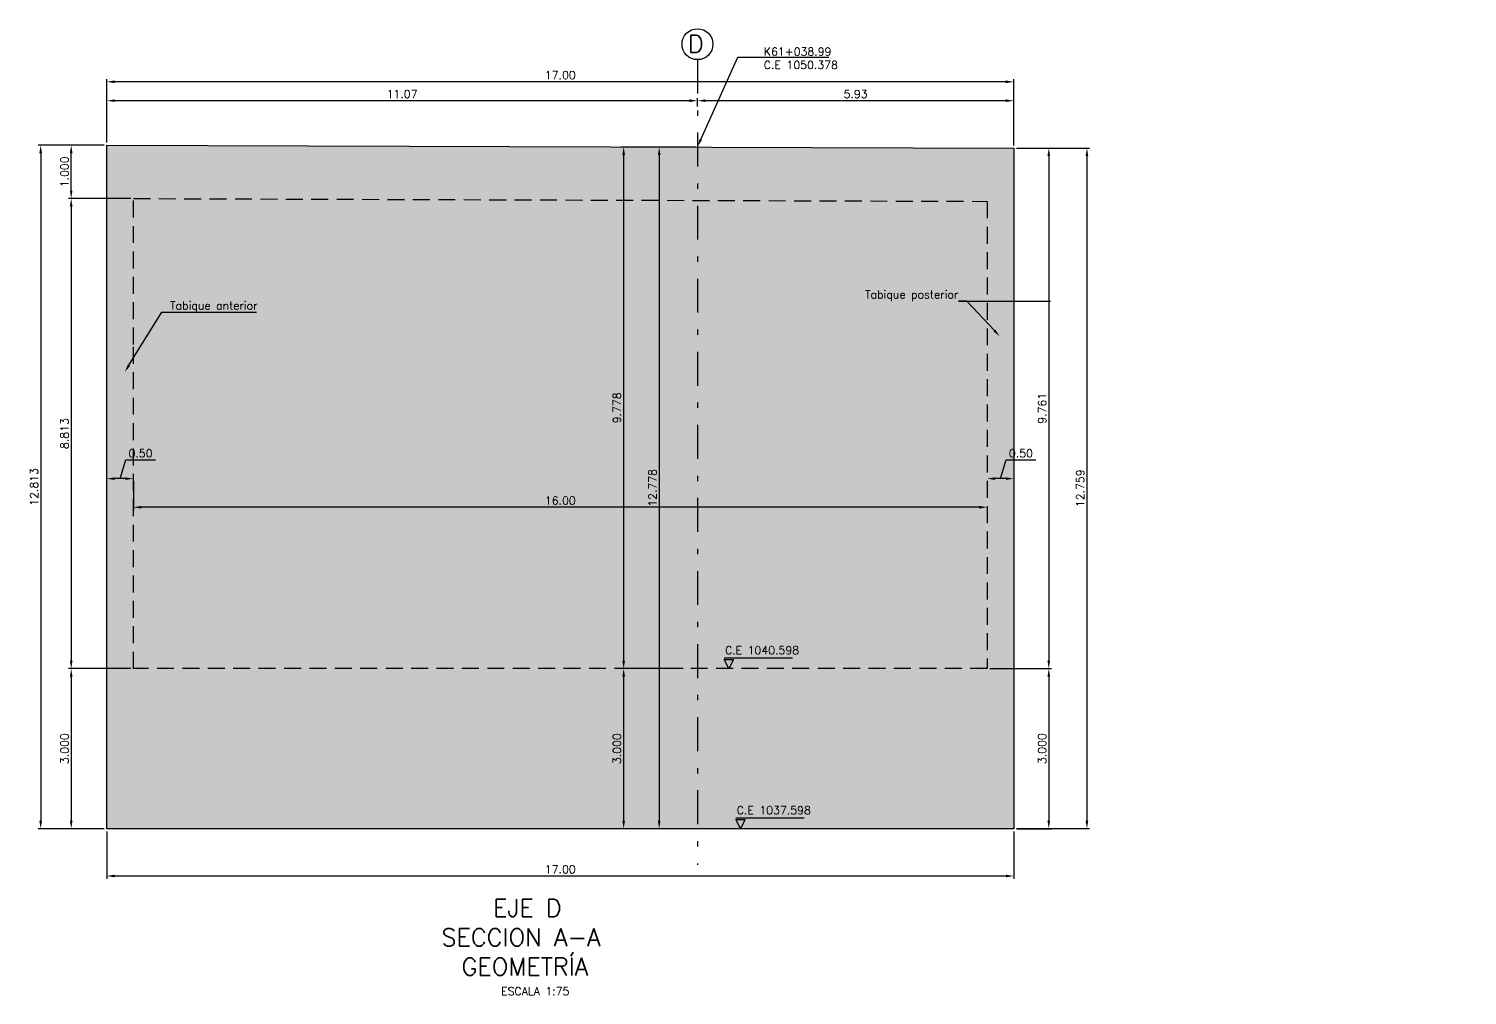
# Model space of a CAD drawing. Header units: metres. Extents: x 1080594 to 1081411, y 976871 to 977162.
# Drawn here: x 1080962.45 to 1080989.41, y 977059.14 to 977077.26 of the extents above; entities that cross this region are included whole.
import ezdxf
from ezdxf import colors
from ezdxf.entities.mleader import LeaderData, LeaderLine
from ezdxf.math import Vec2, Vec3

# ---------------------------------------------------------------- set-up
doc = ezdxf.new("R2010")
doc.units = ezdxf.units.M
doc.header["$LTSCALE"] = 25.4
doc.linetypes.add('DASHDOT', pattern=[1, 0.5, -0.25, 0, -0.25])
doc.linetypes.add('HIDDEN', pattern=[0.375, 0.25, -0.125])
for name, color, linetype in [('CIRCULOCONTRAP', 130, 'Continuous'), ('CONTRAPESO', 3, 'Continuous'), ('DIMCONTRAPESO', 1, 'Continuous'), ('PROY', 9, 'HIDDEN'), ('R175COTR', 7, 'Continuous'), ('REGL175', 7, 'Continuous')]:
    doc.layers.add(name, color=color, linetype=linetype)
for name, color, linetype, lineweight in [('COTA', 1, 'Continuous', 30), ('COTACIM', 20, 'Continuous', 5), ('EJECONTRAPESO', 41, 'DASHDOT', 30), ('PLATINA', 54, 'Continuous', 30), ('SOLIDOREFCONT', 254, 'Continuous', 5), ('TUNEL', 5, 'Continuous', 20)]:
    doc.layers.add(name, color=color, linetype=linetype, lineweight=lineweight)
doc.styles.add('romans', font='romans.shx')
doc.dimstyles.new('Copy 75', dxfattribs={"dimtxt": 0.15, "dimasz": 0.15, "dimexe": 0.05, "dimexo": 0.05, "dimgap": 0.05, "dimtad": 1, "dimzin": 0, "dimdsep": 46, "dimtxsty": 'romans', "dimcen": 0.002, "dimclrd": 1, "dimclre": 1, "dimclrt": 3, "dimadec": 4, "dimazin": 0, "dimtfac": 1, "dimtofl": 0, "dimtmove": 1, "dimatfit": 3, "dimfxl": 1, "dimtolj": 1, "dimtzin": 0, "dimarcsym": 1})
pattern_1 = [(3.553873302619274, (288.7134345357772, 0), (-0.4329793705545643, 6.971567532820303), [5.079999999999997, -1.904999999999999]), (93.55387330261925, (288.7134345357772, 0), (-6.971567532820303, -0.4329793705545638), [5.079999999999997, -1.904999999999999])]

# ---------------------------------------------------------------- blocks, each defined once
blk = doc.blocks.new('*D226')
at = {"layer": 'COTA', "color": 1, "lineweight": -2, "transparency": 16777216}
for p, q in [((1080964.412910361, 977068.7728522974), (1080964.412910361, 977068.2364508698)), ((1080980.26269216, 977068.2864508699), (1080964.562910361, 977068.2864508699))]:
    blk.add_line(p, q, dxfattribs=at)
at = {"layer": 'COTA', "color": 1, "transparency": 16777216}
for points in [[(1080964.562910361, 977068.3114508699), (1080964.562910361, 977068.2614508698), (1080964.412910361, 977068.2864508699)], [(1080980.26269216, 977068.3114508699), (1080980.26269216, 977068.2614508698), (1080980.41269216, 977068.2864508699)]]:
    blk.add_solid(points, dxfattribs=at)
at = {"layer": 'Defpoints', "color": 0, "transparency": 16777216}
for p in [(1080964.412910361, 977068.8228522975), (1080964.412910361, 977068.2864508699), (1080980.41269216, 977068.2864508701)]:
    blk.add_point(p, dxfattribs=at)
at = {"layer": 'COTA', "color": 3, "transparency": 16777216, "insert": (1080972.41280126, 977068.4114508699), "char_height": 0.15, "attachment_point": 5, "style": 'romans'}
blk.add_mtext('\\A1;16.00', dxfattribs=at)
blk = doc.blocks.new('*D139')
at = {"layer": 'COTA', "color": 1, "lineweight": -2, "transparency": 16777216}
for p, q in [((1080963.913210811, 977075.1223210694), (1080963.913210811, 977076.3133940968)), ((1080980.762603975, 977076.2633940967), (1080964.063210811, 977076.2633940967)), ((1080980.912603975, 977075.0715004486), (1080980.912603975, 977076.3133940968))]:
    blk.add_line(p, q, dxfattribs=at)
at = {"layer": 'COTA', "color": 1, "transparency": 16777216}
for points in [[(1080964.063210811, 977076.2883940968), (1080964.063210811, 977076.2383940967), (1080963.913210811, 977076.2633940967)], [(1080980.762603975, 977076.2883940968), (1080980.762603975, 977076.2383940967), (1080980.912603975, 977076.2633940967)]]:
    blk.add_solid(points, dxfattribs=at)
at = {"layer": 'Defpoints', "color": 0, "transparency": 16777216}
for p in [(1080963.913210811, 977076.2633940967), (1080963.913210811, 977075.0723210693), (1080980.912603975, 977075.0215004486)]:
    blk.add_point(p, dxfattribs=at)
at = {"layer": 'COTA', "color": 3, "transparency": 16777216, "insert": (1080972.412907393, 977076.3883940967), "char_height": 0.15, "attachment_point": 5, "style": 'romans'}
blk.add_mtext('\\A1;17.00', dxfattribs=at)
blk = doc.blocks.new('*D140')
at = {"layer": 'COTA', "color": 1, "lineweight": -2, "transparency": 16777216}
for p, q in [((1080980.66278062, 977068.8228522976), (1080980.76778062, 977069.1728522975)), ((1080980.76778062, 977069.1728522975), (1080981.324923477, 977069.1728522975)), ((1080980.762791527, 977068.8228522976), (1080980.562769713, 977068.8228522976))]:
    blk.add_line(p, q, dxfattribs=at)
at = {"layer": 'COTA', "color": 1, "transparency": 16777216}
for points in [[(1080980.562769713, 977068.8478522976), (1080980.562769713, 977068.7978522975), (1080980.412769713, 977068.8228522976)], [(1080980.762791527, 977068.8478522976), (1080980.762791527, 977068.7978522975), (1080980.912791527, 977068.8228522976)]]:
    blk.add_solid(points, dxfattribs=at)
at = {"layer": 'Defpoints', "color": 0, "transparency": 16777216}
for p in [(1080980.412769713, 977068.8228522976), (1080980.412769713, 977068.8228522976), (1080980.912791527, 977068.8228522976)]:
    blk.add_point(p, dxfattribs=at)
at = {"layer": 'COTA', "color": 3, "transparency": 16777216, "insert": (1080981.046352049, 977069.2978522975), "char_height": 0.15, "attachment_point": 5, "style": 'romans'}
blk.add_mtext('\\A1;0.50', dxfattribs=at)
blk = doc.blocks.new('*D141')
at = {"layer": 'COTA', "color": 1, "lineweight": -2, "transparency": 16777216}
for p, q in [((1080964.162980684, 977068.8228522975), (1080964.267980684, 977069.1728522974)), ((1080964.267980684, 977069.1728522974), (1080964.825123541, 977069.1728522974)), ((1080964.262910361, 977068.8228522975), (1080964.063051008, 977068.8228522975))]:
    blk.add_line(p, q, dxfattribs=at)
at = {"layer": 'COTA', "color": 1, "transparency": 16777216}
for points in [[(1080964.063051008, 977068.8478522975), (1080964.063051008, 977068.7978522974), (1080963.913051008, 977068.8228522975)], [(1080964.262910361, 977068.8478522975), (1080964.262910361, 977068.7978522974), (1080964.412910361, 977068.8228522975)]]:
    blk.add_solid(points, dxfattribs=at)
at = {"layer": 'Defpoints', "color": 0, "transparency": 16777216}
for p in [(1080963.913051008, 977068.8228522975), (1080963.913051008, 977068.8228522975), (1080964.412910361, 977068.8228522975)]:
    blk.add_point(p, dxfattribs=at)
at = {"layer": 'COTA', "color": 3, "transparency": 16777216, "insert": (1080964.546552113, 977069.2978522974), "char_height": 0.15, "attachment_point": 5, "style": 'romans'}
blk.add_mtext('\\A1;0.50', dxfattribs=at)
blk = doc.blocks.new('*D232')
at = {"layer": 'Defpoints', "color": 0, "transparency": 16777216}
for p in [(1080974.98285399, 977075.9090852365), (1080974.98285399, 977075.7504984996), (1080980.912603975, 977075.0215004486)]:
    blk.add_point(p, dxfattribs=at)
at = {"layer": 'DIMCONTRAPESO', "color": 1, "lineweight": -2, "transparency": 16777216}
for p, q in [((1080974.98285399, 977075.8004984997), (1080974.98285399, 977075.9590852365)), ((1080980.762603975, 977075.9090852365), (1080975.13285399, 977075.9090852365)), ((1080980.912603975, 977075.0715004486), (1080980.912603975, 977075.9590852365))]:
    blk.add_line(p, q, dxfattribs=at)
at = {"layer": 'DIMCONTRAPESO', "color": 1, "transparency": 16777216}
for points in [[(1080975.13285399, 977075.9340852365), (1080975.13285399, 977075.8840852365), (1080974.98285399, 977075.9090852365)], [(1080980.762603975, 977075.9340852365), (1080980.762603975, 977075.8840852365), (1080980.912603975, 977075.9090852365)]]:
    blk.add_solid(points, dxfattribs=at)
at = {"layer": 'DIMCONTRAPESO', "color": 3, "transparency": 16777216, "insert": (1080977.947728983, 977076.0340852365), "char_height": 0.15, "attachment_point": 5, "style": 'romans'}
blk.add_mtext('\\A1;5.93', dxfattribs=at)
blk = doc.blocks.new('*D233')
at = {"layer": 'Defpoints', "color": 0, "transparency": 16777216}
for p in [(1080963.913210811, 977075.9090852365), (1080974.98285399, 977075.7504984996), (1080963.913210811, 977075.0723210693)]:
    blk.add_point(p, dxfattribs=at)
at = {"layer": 'DIMCONTRAPESO', "color": 1, "lineweight": -2, "transparency": 16777216}
for p, q in [((1080963.913210811, 977075.1223210694), (1080963.913210811, 977075.9590852365)), ((1080974.83285399, 977075.9090852365), (1080964.063210811, 977075.9090852365)), ((1080974.98285399, 977075.8004984997), (1080974.98285399, 977075.9590852365))]:
    blk.add_line(p, q, dxfattribs=at)
at = {"layer": 'DIMCONTRAPESO', "color": 1, "transparency": 16777216}
for points in [[(1080964.063210811, 977075.9340852365), (1080964.063210811, 977075.8840852365), (1080963.913210811, 977075.9090852365)], [(1080974.83285399, 977075.9340852365), (1080974.83285399, 977075.8840852365), (1080974.98285399, 977075.9090852365)]]:
    blk.add_solid(points, dxfattribs=at)
at = {"layer": 'DIMCONTRAPESO', "color": 3, "transparency": 16777216, "insert": (1080969.448032401, 977076.0340852365), "char_height": 0.15, "attachment_point": 5, "style": 'romans'}
blk.add_mtext('\\A1;11.07', dxfattribs=at)
blk = doc.blocks.new('*D202')
at = {"layer": 'Defpoints', "color": 0, "transparency": 16777216}
for p in [(1080963.912956386, 977062.2610370329), (1080980.912769713, 977062.2610370329), (1080963.912956386, 977061.3735364891)]:
    blk.add_point(p, dxfattribs=at)
at = {"layer": 'DIMCONTRAPESO', "color": 1, "lineweight": -2, "transparency": 16777216}
for p, q in [((1080963.912956386, 977062.2110370329), (1080963.912956386, 977061.323536489)), ((1080980.912769713, 977062.2110370329), (1080980.912769713, 977061.323536489)), ((1080980.762769713, 977061.3735364891), (1080964.062956386, 977061.3735364891))]:
    blk.add_line(p, q, dxfattribs=at)
at = {"layer": 'DIMCONTRAPESO', "color": 1, "transparency": 16777216}
for points in [[(1080964.062956386, 977061.3985364891), (1080964.062956386, 977061.3485364891), (1080963.912956386, 977061.3735364891)], [(1080980.762769713, 977061.3985364891), (1080980.762769713, 977061.3485364891), (1080980.912769713, 977061.3735364891)]]:
    blk.add_solid(points, dxfattribs=at)
at = {"layer": 'DIMCONTRAPESO', "color": 3, "transparency": 16777216, "insert": (1080972.41286305, 977061.4985364891), "char_height": 0.15, "attachment_point": 5, "style": 'romans'}
blk.add_mtext('\\A1;17.00', dxfattribs=at)
blk = doc.blocks.new('*D394')
at = {"layer": 'Defpoints', "color": 0, "transparency": 16777216}
for p in [(1080963.913210811, 977075.0743210693), (1080962.675289585, 977062.2610370329), (1080963.912956386, 977062.2610370329)]:
    blk.add_point(p, dxfattribs=at)
at = {"layer": 'TUNEL', "color": 1, "lineweight": -2, "transparency": 16777216}
for p, q in [((1080963.863210811, 977075.0743210693), (1080962.625289585, 977075.0743210693)), ((1080962.675289585, 977074.9243210693), (1080962.675289585, 977062.411037033)), ((1080963.862956386, 977062.2610370329), (1080962.625289585, 977062.2610370329))]:
    blk.add_line(p, q, dxfattribs=at)
at = {"layer": 'TUNEL', "color": 1, "transparency": 16777216}
for points in [[(1080962.650289585, 977074.9243210693), (1080962.700289585, 977074.9243210693), (1080962.675289585, 977075.0743210693)], [(1080962.650289585, 977062.411037033), (1080962.700289585, 977062.411037033), (1080962.675289585, 977062.2610370329)]]:
    blk.add_solid(points, dxfattribs=at)
at = {"layer": 'TUNEL', "color": 3, "transparency": 16777216, "insert": (1080962.550289585, 977068.6676790513), "char_height": 0.15, "attachment_point": 5, "rotation": 90, "style": 'romans'}
blk.add_mtext('\\A1;12.813', dxfattribs=at)
blk = doc.blocks.new('*D395')
at = {"layer": 'Defpoints', "color": 0, "transparency": 16777216}
for p in [(1080980.912603975, 977075.0215004486), (1080980.912769713, 977062.2626086655), (1080982.282595672, 977062.2626086655)]:
    blk.add_point(p, dxfattribs=at)
at = {"layer": 'TUNEL', "color": 1, "lineweight": -2, "transparency": 16777216}
for p, q in [((1080980.962603975, 977075.0215004486), (1080982.332595672, 977075.0215004486)), ((1080982.282595672, 977074.8715004486), (1080982.282595672, 977062.4126086655)), ((1080980.962769713, 977062.2626086655), (1080982.332595672, 977062.2626086655))]:
    blk.add_line(p, q, dxfattribs=at)
at = {"layer": 'TUNEL', "color": 1, "transparency": 16777216}
for points in [[(1080982.257595672, 977074.8715004486), (1080982.307595672, 977074.8715004486), (1080982.282595672, 977075.0215004486)], [(1080982.257595672, 977062.4126086655), (1080982.307595672, 977062.4126086655), (1080982.282595672, 977062.2626086655)]]:
    blk.add_solid(points, dxfattribs=at)
at = {"layer": 'TUNEL', "color": 3, "transparency": 16777216, "insert": (1080982.157595672, 977068.6420545572), "char_height": 0.15, "attachment_point": 5, "rotation": 90, "style": 'romans'}
blk.add_mtext('\\A1;12.759', dxfattribs=at)
blk = doc.blocks.new('*D396')
at = {"layer": 'Defpoints', "color": 0, "transparency": 16777216}
for p in [(1080974.99819517, 977075.039243675), (1080974.266417871, 977062.2610370329), (1080974.98285399, 977062.2610370329)]:
    blk.add_point(p, dxfattribs=at)
at = {"layer": 'TUNEL', "color": 1, "lineweight": -2, "transparency": 16777216}
for p, q in [((1080974.94819517, 977075.039243675), (1080974.216417871, 977075.039243675)), ((1080974.266417871, 977074.8892436749), (1080974.266417871, 977062.411037033)), ((1080974.93285399, 977062.2610370329), (1080974.216417871, 977062.2610370329))]:
    blk.add_line(p, q, dxfattribs=at)
at = {"layer": 'TUNEL', "color": 1, "transparency": 16777216}
for points in [[(1080974.241417871, 977074.8892436749), (1080974.291417871, 977074.8892436749), (1080974.266417871, 977075.039243675)], [(1080974.241417871, 977062.411037033), (1080974.291417871, 977062.411037033), (1080974.266417871, 977062.2610370329)]]:
    blk.add_solid(points, dxfattribs=at)
at = {"layer": 'TUNEL', "color": 3, "transparency": 16777216, "insert": (1080974.141417871, 977068.6501403541), "char_height": 0.15, "attachment_point": 5, "rotation": 90, "style": 'romans'}
blk.add_mtext('\\A1;12.778', dxfattribs=at)
blk = doc.blocks.new('*D397')
at = {"layer": 'Defpoints', "color": 0, "transparency": 16777216}
for p in [(1080964.412769713, 977074.0743209593), (1080963.247059148, 977065.2610370329), (1080964.412769713, 977065.2610370329)]:
    blk.add_point(p, dxfattribs=at)
at = {"layer": 'TUNEL', "color": 1, "lineweight": -2, "transparency": 16777216}
for p, q in [((1080964.362769713, 977074.0743209593), (1080963.197059148, 977074.0743209593)), ((1080963.247059148, 977073.9243209593), (1080963.247059148, 977065.411037033)), ((1080964.362769713, 977065.2610370329), (1080963.197059148, 977065.2610370329))]:
    blk.add_line(p, q, dxfattribs=at)
at = {"layer": 'TUNEL', "color": 1, "transparency": 16777216}
for points in [[(1080963.222059148, 977073.9243209593), (1080963.272059148, 977073.9243209593), (1080963.247059148, 977074.0743209593)], [(1080963.222059148, 977065.411037033), (1080963.272059148, 977065.411037033), (1080963.247059148, 977065.2610370329)]]:
    blk.add_solid(points, dxfattribs=at)
at = {"layer": 'TUNEL', "color": 3, "transparency": 16777216, "insert": (1080963.122059148, 977069.6676789962), "char_height": 0.15, "attachment_point": 5, "rotation": 90, "style": 'romans'}
blk.add_mtext('\\A1;8.813', dxfattribs=at)
blk = doc.blocks.new('*D398')
at = {"layer": 'Defpoints', "color": 0, "transparency": 16777216}
for p in [(1080964.412769713, 977065.2610370329), (1080963.247059148, 977062.2610370329), (1080963.912956386, 977062.2610370329)]:
    blk.add_point(p, dxfattribs=at)
at = {"layer": 'TUNEL', "color": 1, "lineweight": -2, "transparency": 16777216}
for p, q in [((1080964.362769713, 977065.2610370329), (1080963.197059148, 977065.2610370329)), ((1080963.247059148, 977065.1110370329), (1080963.247059148, 977062.411037033)), ((1080963.862956386, 977062.2610370329), (1080963.197059148, 977062.2610370329))]:
    blk.add_line(p, q, dxfattribs=at)
at = {"layer": 'TUNEL', "color": 1, "transparency": 16777216}
for points in [[(1080963.222059148, 977065.1110370329), (1080963.272059148, 977065.1110370329), (1080963.247059148, 977065.2610370329)], [(1080963.222059148, 977062.411037033), (1080963.272059148, 977062.411037033), (1080963.247059148, 977062.2610370329)]]:
    blk.add_solid(points, dxfattribs=at)
at = {"layer": 'TUNEL', "color": 3, "transparency": 16777216, "insert": (1080963.122059148, 977063.761037033), "char_height": 0.15, "attachment_point": 5, "rotation": 90, "style": 'romans'}
blk.add_mtext('\\A1;3.000', dxfattribs=at)
blk = doc.blocks.new('*D399')
at = {"layer": 'Defpoints', "color": 0, "transparency": 16777216}
for p in [(1080974.98285399, 977075.0392277623), (1080973.600461055, 977065.2610370329), (1080974.76617162, 977065.2610370329)]:
    blk.add_point(p, dxfattribs=at)
at = {"layer": 'TUNEL', "color": 1, "lineweight": -2, "transparency": 16777216}
for p, q in [((1080974.93285399, 977075.0392277623), (1080973.550461055, 977075.0392277623)), ((1080973.600461055, 977074.8892277622), (1080973.600461055, 977065.411037033)), ((1080974.71617162, 977065.2610370329), (1080973.550461055, 977065.2610370329))]:
    blk.add_line(p, q, dxfattribs=at)
at = {"layer": 'TUNEL', "color": 1, "transparency": 16777216}
for points in [[(1080973.575461055, 977074.8892277622), (1080973.625461055, 977074.8892277622), (1080973.600461055, 977075.0392277623)], [(1080973.575461055, 977065.411037033), (1080973.625461055, 977065.411037033), (1080973.600461055, 977065.2610370329)]]:
    blk.add_solid(points, dxfattribs=at)
at = {"layer": 'TUNEL', "color": 3, "transparency": 16777216, "insert": (1080973.475461054, 977070.1501323978), "char_height": 0.15, "attachment_point": 5, "rotation": 90, "style": 'romans'}
blk.add_mtext('\\A1;9.778', dxfattribs=at)
blk = doc.blocks.new('*D400')
at = {"layer": 'Defpoints', "color": 0, "transparency": 16777216}
for p in [(1080974.76617162, 977065.2610370329), (1080973.600461055, 977062.2610370329), (1080974.266358293, 977062.2610370329)]:
    blk.add_point(p, dxfattribs=at)
at = {"layer": 'TUNEL', "color": 1, "lineweight": -2, "transparency": 16777216}
for p, q in [((1080974.71617162, 977065.2610370329), (1080973.550461055, 977065.2610370329)), ((1080973.600461055, 977065.1110370329), (1080973.600461055, 977062.411037033)), ((1080974.216358293, 977062.2610370329), (1080973.550461055, 977062.2610370329))]:
    blk.add_line(p, q, dxfattribs=at)
at = {"layer": 'TUNEL', "color": 1, "transparency": 16777216}
for points in [[(1080973.575461055, 977065.1110370329), (1080973.625461055, 977065.1110370329), (1080973.600461055, 977065.2610370329)], [(1080973.575461055, 977062.411037033), (1080973.625461055, 977062.411037033), (1080973.600461055, 977062.2610370329)]]:
    blk.add_solid(points, dxfattribs=at)
at = {"layer": 'TUNEL', "color": 3, "transparency": 16777216, "insert": (1080973.475461054, 977063.761037033), "char_height": 0.15, "attachment_point": 5, "rotation": 90, "style": 'romans'}
blk.add_mtext('\\A1;3.000', dxfattribs=at)
blk = doc.blocks.new('*D401')
at = {"layer": 'Defpoints', "color": 0, "transparency": 16777216}
for p in [(1080980.912603975, 977075.0215004486), (1080980.412769715, 977065.2609775532), (1080981.567404002, 977065.2609775532)]:
    blk.add_point(p, dxfattribs=at)
at = {"layer": 'TUNEL', "color": 1, "lineweight": -2, "transparency": 16777216}
for p, q in [((1080980.962603975, 977075.0215004486), (1080981.617404002, 977075.0215004486)), ((1080981.567404002, 977074.8715004486), (1080981.567404002, 977065.4109775532)), ((1080980.462769715, 977065.2609775532), (1080981.617404002, 977065.2609775532))]:
    blk.add_line(p, q, dxfattribs=at)
at = {"layer": 'TUNEL', "color": 1, "transparency": 16777216}
for points in [[(1080981.542404002, 977074.8715004486), (1080981.592404002, 977074.8715004486), (1080981.567404002, 977075.0215004486)], [(1080981.542404002, 977065.4109775532), (1080981.592404002, 977065.4109775532), (1080981.567404002, 977065.2609775532)]]:
    blk.add_solid(points, dxfattribs=at)
at = {"layer": 'TUNEL', "color": 3, "transparency": 16777216, "insert": (1080981.442404001, 977070.1412390011), "char_height": 0.15, "attachment_point": 5, "rotation": 90, "style": 'romans'}
blk.add_mtext('\\A1;9.761', dxfattribs=at)
blk = doc.blocks.new('*D402')
at = {"layer": 'Defpoints', "color": 0, "transparency": 16777216}
for p in [(1080980.412769715, 977065.2609775532), (1080980.912769713, 977062.2610198813), (1080981.567404002, 977062.2610198813)]:
    blk.add_point(p, dxfattribs=at)
at = {"layer": 'TUNEL', "color": 1, "lineweight": -2, "transparency": 16777216}
for p, q in [((1080980.462769715, 977065.2609775532), (1080981.617404002, 977065.2609775532)), ((1080981.567404002, 977065.1109775532), (1080981.567404002, 977062.4110198814)), ((1080980.962769713, 977062.2610198813), (1080981.617404002, 977062.2610198813))]:
    blk.add_line(p, q, dxfattribs=at)
at = {"layer": 'TUNEL', "color": 1, "transparency": 16777216}
for points in [[(1080981.542404002, 977065.1109775532), (1080981.592404002, 977065.1109775532), (1080981.567404002, 977065.2609775532)], [(1080981.542404002, 977062.4110198814), (1080981.592404002, 977062.4110198814), (1080981.567404002, 977062.2610198813)]]:
    blk.add_solid(points, dxfattribs=at)
at = {"layer": 'TUNEL', "color": 3, "transparency": 16777216, "insert": (1080981.442404001, 977063.7609987174), "char_height": 0.15, "attachment_point": 5, "rotation": 90, "style": 'romans'}
blk.add_mtext('\\A1;3.000', dxfattribs=at)
blk = doc.blocks.new('*D403')
at = {"layer": 'Defpoints', "color": 0, "transparency": 16777216}
for p in [(1080963.247059148, 977075.0743210693), (1080963.913210811, 977075.0743210693), (1080963.913210811, 977074.0743209593)]:
    blk.add_point(p, dxfattribs=at)
at = {"layer": 'TUNEL', "color": 1, "lineweight": -2, "transparency": 16777216}
for p, q in [((1080963.863210811, 977075.0743210693), (1080963.197059148, 977075.0743210693)), ((1080963.247059148, 977074.2243209593), (1080963.247059148, 977074.9243210693)), ((1080963.863210811, 977074.0743209593), (1080963.197059148, 977074.0743209593))]:
    blk.add_line(p, q, dxfattribs=at)
at = {"layer": 'TUNEL', "color": 1, "transparency": 16777216}
for points in [[(1080963.222059148, 977074.9243210693), (1080963.272059148, 977074.9243210693), (1080963.247059148, 977075.0743210693)], [(1080963.222059148, 977074.2243209593), (1080963.272059148, 977074.2243209593), (1080963.247059148, 977074.0743209593)]]:
    blk.add_solid(points, dxfattribs=at)
at = {"layer": 'TUNEL', "color": 3, "transparency": 16777216, "insert": (1080963.122059148, 977074.5743210145), "char_height": 0.15, "attachment_point": 5, "rotation": 90, "style": 'romans'}
blk.add_mtext('\\A1;1.000', dxfattribs=at)

msp = doc.modelspace()

# ---------------------------------------------------------------- hatches: boundary and pattern name
at = {"layer": 'PLATINA', "transparency": 33554531}
h = msp.add_hatch(dxfattribs=at)
h.set_pattern_fill('ANGLE', color=252)
h.set_pattern_definition([(0, (290.0936938570812, -45.28090407222044), (0, 6.985), [5.08, -1.905]), (90, (290.0936938570812, -45.28090407222044), (-6.985, 4.277078946022131e-16), [5.08, -1.905])])
h.paths.add_polyline_path([(1080982.765237422, 977073.4739712419), (1080982.552600416, 977073.7159619012), (1080982.277158131, 977073.4739701388)])
h = msp.add_hatch(dxfattribs=at)
h.set_pattern_fill('ANGLE', color=252)
h.set_pattern_definition([(0, (290.0936938570812, -55.65611688815989), (0, 6.985), [5.08, -1.905]), (90, (290.0936938570812, -55.65611688815989), (-6.985, 4.277078946022131e-16), [5.08, -1.905])])
h.paths.add_polyline_path([(1080982.765237422, 977073.4739712419), (1080982.552600416, 977073.7159619012), (1080982.277158131, 977073.4739701388)])
h = msp.add_hatch(dxfattribs=at)
h.set_pattern_fill('ANGLE', color=252, scale=0.9999999999999999, angle=3.553873302619274)
h.set_pattern_definition([(3.553873302619274, (62937.01953283769, -65155.17045388313), (-0.4329793705545643, 6.971567532820304), [5.079999999999991, -1.904999999999998]), (93.55387330261914, (62937.01953283769, -65155.17045388313), (-6.971567532820304, -0.4329793705545639), [5.079999999999996, -1.904999999999999])])
h.paths.add_polyline_path([(1080982.844084892, 977073.9349378471), (1080983.056718227, 977073.692951477), (1080983.33210889, 977073.9349395074)])
h = msp.add_hatch(dxfattribs=at)
h.set_pattern_fill('ANGLE', color=252, scale=0.9999999999999999, angle=3.553873302619274)
h.set_pattern_definition([(3.553873302619274, (62937.66266141528, -65165.52571470113), (-0.4329793705545643, 6.971567532820304), [5.079999999999991, -1.904999999999998]), (93.55387330261914, (62937.66266141528, -65165.52571470113), (-6.971567532820304, -0.4329793705545639), [5.079999999999996, -1.904999999999999])])
h.paths.add_polyline_path([(1080982.844084892, 977073.9349378471), (1080983.056718227, 977073.692951477), (1080983.33210889, 977073.9349395074)])
h = msp.add_hatch(dxfattribs=at)
h.set_pattern_fill('ANGLE', color=252)
h.set_pattern_definition([(0, (292.0936938570812, -45.28090407222044), (0, 6.985), [5.08, -1.905]), (90, (292.0936938570812, -45.28090407222044), (-6.985, 4.277078946022131e-16), [5.08, -1.905])])
h.paths.add_polyline_path([(1080984.765237422, 977073.4739712419), (1080984.552600416, 977073.7159619012), (1080984.277158131, 977073.4739701388)])
h = msp.add_hatch(dxfattribs=at)
h.set_pattern_fill('ANGLE', color=252)
h.set_pattern_definition([(0, (292.0936938570812, -55.65611688815989), (0, 6.985), [5.08, -1.905]), (90, (292.0936938570812, -55.65611688815989), (-6.985, 4.277078946022131e-16), [5.08, -1.905])])
h.paths.add_polyline_path([(1080984.765237422, 977073.4739712419), (1080984.552600416, 977073.7159619012), (1080984.277158131, 977073.4739701388)])
h = msp.add_hatch(dxfattribs=at)
h.set_pattern_fill('ANGLE', color=252, scale=0.9999999999999999, angle=3.553873302619274)
h.set_pattern_definition([(3.553873302619274, (62939.01953283769, -65155.17045388313), (-0.4329793705545643, 6.971567532820304), [5.079999999999991, -1.904999999999998]), (93.55387330261914, (62939.01953283769, -65155.17045388313), (-6.971567532820304, -0.4329793705545639), [5.079999999999996, -1.904999999999999])])
h.paths.add_polyline_path([(1080984.844084892, 977073.9349378471), (1080985.056718227, 977073.692951477), (1080985.33210889, 977073.9349395074)])
h = msp.add_hatch(dxfattribs=at)
h.set_pattern_fill('ANGLE', color=252, scale=0.9999999999999999, angle=3.553873302619274)
h.set_pattern_definition([(3.553873302619274, (62939.66266141528, -65165.52571470113), (-0.4329793705545643, 6.971567532820304), [5.079999999999991, -1.904999999999998]), (93.55387330261914, (62939.66266141528, -65165.52571470113), (-6.971567532820304, -0.4329793705545639), [5.079999999999996, -1.904999999999999])])
h.paths.add_polyline_path([(1080984.844084892, 977073.9349378471), (1080985.056718227, 977073.692951477), (1080985.33210889, 977073.9349395074)])
h = msp.add_hatch(dxfattribs=at)
h.set_pattern_fill('ANGLE', color=252)
h.set_pattern_definition([(0, (294.0936938570812, -45.28090407222044), (0, 6.985), [5.08, -1.905]), (90, (294.0936938570812, -45.28090407222044), (-6.985, 4.277078946022131e-16), [5.08, -1.905])])
h.paths.add_polyline_path([(1080986.765237422, 977073.4739712419), (1080986.552600416, 977073.7159619012), (1080986.277158131, 977073.4739701388)])
h = msp.add_hatch(dxfattribs=at)
h.set_pattern_fill('ANGLE', color=252)
h.set_pattern_definition([(0, (294.0936938570812, -55.65611688815989), (0, 6.985), [5.08, -1.905]), (90, (294.0936938570812, -55.65611688815989), (-6.985, 4.277078946022131e-16), [5.08, -1.905])])
h.paths.add_polyline_path([(1080986.765237422, 977073.4739712419), (1080986.552600416, 977073.7159619012), (1080986.277158131, 977073.4739701388)])
h = msp.add_hatch(dxfattribs=at)
h.set_pattern_fill('ANGLE', color=252, scale=0.9999999999999999, angle=3.553873302619274)
h.set_pattern_definition([(3.553873302619274, (62941.01953283769, -65155.17045388313), (-0.4329793705545643, 6.971567532820304), [5.079999999999991, -1.904999999999998]), (93.55387330261914, (62941.01953283769, -65155.17045388313), (-6.971567532820304, -0.4329793705545639), [5.079999999999996, -1.904999999999999])])
h.paths.add_polyline_path([(1080986.844084892, 977073.9349378471), (1080987.056718227, 977073.692951477), (1080987.33210889, 977073.9349395074)])
h = msp.add_hatch(dxfattribs=at)
h.set_pattern_fill('ANGLE', color=252, scale=0.9999999999999999, angle=3.553873302619274)
h.set_pattern_definition([(3.553873302619274, (62941.66266141528, -65165.52571470113), (-0.4329793705545643, 6.971567532820304), [5.079999999999991, -1.904999999999998]), (93.55387330261914, (62941.66266141528, -65165.52571470113), (-6.971567532820304, -0.4329793705545639), [5.079999999999996, -1.904999999999999])])
h.paths.add_polyline_path([(1080986.844084892, 977073.9349378471), (1080987.056718227, 977073.692951477), (1080987.33210889, 977073.9349395074)])
h = msp.add_hatch(dxfattribs=at)
h.set_pattern_fill('ANGLE', color=252)
h.set_pattern_definition([(0, (296.0936938570812, -45.28090407222044), (0, 6.985), [5.08, -1.905]), (90, (296.0936938570812, -45.28090407222044), (-6.985, 4.277078946022131e-16), [5.08, -1.905])])
h.paths.add_polyline_path([(1080988.765237422, 977073.4739712419), (1080988.552600416, 977073.7159619012), (1080988.277158131, 977073.4739701388)])
h = msp.add_hatch(dxfattribs=at)
h.set_pattern_fill('ANGLE', color=252)
h.set_pattern_definition([(0, (296.0936938570812, -55.65611688815989), (0, 6.985), [5.08, -1.905]), (90, (296.0936938570812, -55.65611688815989), (-6.985, 4.277078946022131e-16), [5.08, -1.905])])
h.paths.add_polyline_path([(1080988.765237422, 977073.4739712419), (1080988.552600416, 977073.7159619012), (1080988.277158131, 977073.4739701388)])
h = msp.add_hatch(dxfattribs=at)
h.set_pattern_fill('ANGLE', color=252, scale=0.9999999999999999, angle=3.553873302619274)
h.set_pattern_definition([(3.553873302619274, (62943.01953283769, -65155.17045388313), (-0.4329793705545643, 6.971567532820304), [5.079999999999991, -1.904999999999998]), (93.55387330261914, (62943.01953283769, -65155.17045388313), (-6.971567532820304, -0.4329793705545639), [5.079999999999996, -1.904999999999999])])
h.paths.add_polyline_path([(1080988.844084892, 977073.9349378471), (1080989.056718227, 977073.692951477), (1080989.33210889, 977073.9349395074)])
h = msp.add_hatch(dxfattribs=at)
h.set_pattern_fill('ANGLE', color=252, scale=0.9999999999999999, angle=3.553873302619274)
h.set_pattern_definition([(3.553873302619274, (62943.66266141528, -65165.52571470113), (-0.4329793705545643, 6.971567532820304), [5.079999999999991, -1.904999999999998]), (93.55387330261914, (62943.66266141528, -65165.52571470113), (-6.971567532820304, -0.4329793705545639), [5.079999999999996, -1.904999999999999])])
h.paths.add_polyline_path([(1080988.844084892, 977073.9349378471), (1080989.056718227, 977073.692951477), (1080989.33210889, 977073.9349395074)])
h = msp.add_hatch(dxfattribs=at)
h.set_pattern_fill('ANGLE', color=252)
h.set_pattern_definition([(0, (289.2262000388, -46.51900344796013), (0, 6.985), [5.08, -1.905]), (90, (289.2262000388, -46.51900344796013), (-6.985, 4.277078946022131e-16), [5.08, -1.905])])
h.paths.add_polyline_path([(1080980.879654164, 977072.2354956586), (1080981.110332148, 977071.9729274043), (1080981.409654164, 977072.2358663053)])
h = msp.add_hatch(dxfattribs=at)
h.set_pattern_fill('ANGLE', color=252, scale=0.9999999999999999, angle=3.553873302619274)
h.set_pattern_definition(pattern_1)
h.paths.add_polyline_path([(1080980.879654164, 977072.2354956586), (1080981.110332148, 977071.9729274043), (1080981.409654164, 977072.2358663053)])
h = msp.add_hatch(dxfattribs=at)
h.set_pattern_fill('ANGLE', color=252)
h.set_pattern_definition([(0, (289.2262000388, -56.89421626389958), (0, 6.985), [5.08, -1.905]), (90, (289.2262000388, -56.89421626389958), (-6.985, 4.277078946022131e-16), [5.08, -1.905])])
h.paths.add_polyline_path([(1080980.879654164, 977072.2354956586), (1080981.110332148, 977071.9729274043), (1080981.409654164, 977072.2358663053)])
h = msp.add_hatch(dxfattribs=at)
h.set_pattern_fill('ANGLE', color=252)
h.set_pattern_definition([(0, (291.2262000388, -46.51900344796013), (0, 6.985), [5.08, -1.905]), (90, (291.2262000388, -46.51900344796013), (-6.985, 4.277078946022131e-16), [5.08, -1.905])])
h.paths.add_polyline_path([(1080982.879654164, 977072.2354956586), (1080983.110332148, 977071.9729274043), (1080983.409654164, 977072.2358663053)])
h = msp.add_hatch(dxfattribs=at)
h.set_pattern_fill('ANGLE', color=252, scale=0.9999999999999999, angle=3.553873302619274)
h.set_pattern_definition(pattern_1)
h.paths.add_polyline_path([(1080982.879654164, 977072.2354956586), (1080983.110332148, 977071.9729274043), (1080983.409654164, 977072.2358663053)])
h = msp.add_hatch(dxfattribs=at)
h.set_pattern_fill('ANGLE', color=252)
h.set_pattern_definition([(0, (291.2262000388, -56.89421626389958), (0, 6.985), [5.08, -1.905]), (90, (291.2262000388, -56.89421626389958), (-6.985, 4.277078946022131e-16), [5.08, -1.905])])
h.paths.add_polyline_path([(1080982.879654164, 977072.2354956586), (1080983.110332148, 977071.9729274043), (1080983.409654164, 977072.2358663053)])
h = msp.add_hatch(dxfattribs=at)
h.set_pattern_fill('ANGLE', color=252)
h.set_pattern_definition([(0, (293.2262000388, -46.51900344796013), (0, 6.985), [5.08, -1.905]), (90, (293.2262000388, -46.51900344796013), (-6.985, 4.277078946022131e-16), [5.08, -1.905])])
h.paths.add_polyline_path([(1080984.879654164, 977072.2354956586), (1080985.110332148, 977071.9729274043), (1080985.409654164, 977072.2358663053)])
h = msp.add_hatch(dxfattribs=at)
h.set_pattern_fill('ANGLE', color=252, scale=0.9999999999999999, angle=3.553873302619274)
h.set_pattern_definition(pattern_1)
h.paths.add_polyline_path([(1080984.879654164, 977072.2354956586), (1080985.110332148, 977071.9729274043), (1080985.409654164, 977072.2358663053)])
h = msp.add_hatch(dxfattribs=at)
h.set_pattern_fill('ANGLE', color=252)
h.set_pattern_definition([(0, (293.2262000388, -56.89421626389958), (0, 6.985), [5.08, -1.905]), (90, (293.2262000388, -56.89421626389958), (-6.985, 4.277078946022131e-16), [5.08, -1.905])])
h.paths.add_polyline_path([(1080984.879654164, 977072.2354956586), (1080985.110332148, 977071.9729274043), (1080985.409654164, 977072.2358663053)])
h = msp.add_hatch(dxfattribs=at)
h.set_pattern_fill('ANGLE', color=252)
h.set_pattern_definition([(0, (295.2262000388, -46.51900344796013), (0, 6.985), [5.08, -1.905]), (90, (295.2262000388, -46.51900344796013), (-6.985, 4.277078946022131e-16), [5.08, -1.905])])
h.paths.add_polyline_path([(1080986.879654164, 977072.2354956586), (1080987.110332148, 977071.9729274043), (1080987.409654164, 977072.2358663053)])
h = msp.add_hatch(dxfattribs=at)
h.set_pattern_fill('ANGLE', color=252, scale=0.9999999999999999, angle=3.553873302619274)
h.set_pattern_definition(pattern_1)
h.paths.add_polyline_path([(1080986.879654164, 977072.2354956586), (1080987.110332148, 977071.9729274043), (1080987.409654164, 977072.2358663053)])
h = msp.add_hatch(dxfattribs=at)
h.set_pattern_fill('ANGLE', color=252)
h.set_pattern_definition([(0, (295.2262000388, -56.89421626389958), (0, 6.985), [5.08, -1.905]), (90, (295.2262000388, -56.89421626389958), (-6.985, 4.277078946022131e-16), [5.08, -1.905])])
h.paths.add_polyline_path([(1080986.879654164, 977072.2354956586), (1080987.110332148, 977071.9729274043), (1080987.409654164, 977072.2358663053)])
h = msp.add_hatch(dxfattribs=at)
h.set_pattern_fill('ANGLE', color=252)
h.set_pattern_definition([(0, (297.2262000388, -46.51900344796013), (0, 6.985), [5.08, -1.905]), (90, (297.2262000388, -46.51900344796013), (-6.985, 4.277078946022131e-16), [5.08, -1.905])])
h.paths.add_polyline_path([(1080988.879654164, 977072.2354956586), (1080989.110332148, 977071.9729274043), (1080989.409654164, 977072.2358663053)])
h = msp.add_hatch(dxfattribs=at)
h.set_pattern_fill('ANGLE', color=252)
h.set_pattern_definition([(0, (297.2262000388, -56.89421626389958), (0, 6.985), [5.08, -1.905]), (90, (297.2262000388, -56.89421626389958), (-6.985, 4.277078946022131e-16), [5.08, -1.905])])
h.paths.add_polyline_path([(1080988.879654164, 977072.2354956586), (1080989.110332148, 977071.9729274043), (1080989.409654164, 977072.2358663053)])
at = {"layer": 'SOLIDOREFCONT', "true_color": 0x5b5b5b, "transparency": 33554546}
h = msp.add_hatch(dxfattribs=at)
h.set_pattern_fill('AR-CONC', color=251, scale=0.005)
h.set_pattern_definition([(49.99999999999999, (0, 0), (0.91092334498002, -0.07969542769451543), [0.09525, -1.04775]), (355, (0, 0), (-0.1762171071248467, 0.9552842261951757), [0.0762, -0.83820292085]), (100.4514447, (0.075910035, -0.0066412675), (0.7347062354517664, 0.8755887595609755), [0.080950044, -0.8904512229999999]), (46.18420000000002, (0, 0.254), (1.35539520446065, -0.2102116396636357), [0.142875, -1.571625]), (96.63555760999996, (0.1129495, 0.2364825), (1.187020670257515, 1.237130622988608), [0.1214251157, -1.3356780408]), (351.1841511700001, (0, 0.254), (1.187020670324885, 1.237130622927663), [0.11429983535, -1.2572986596]), (21, (0.127, 0.1905), (0.7580719563456624, -0.5113259909354381), [0.09525, -1.04775]), (326.0000000000001, (0.127, 0.1905), (0.3090101417382354, 0.9209398306115963), [0.0762, -0.8382]), (71.45144499999999, (0.190172663, 0.1478895005), (1.067082096393581, 0.4096138444295262), [0.08095004400000001, -0.8904496879999999]), (37.50000000000001, (0, 0), (0.01544301625295908, 0.4227751943657655), [0, -0.82804, 0, -0.8509000000000001, 0, -0.8413750000000001]), (7.499999999999999, (0, 0), (0.3340983125515287, 0.5009028740905975), [0, -0.48514, 0, -0.80899, 0, -0.320675]), (327.5, (-0.28321, 0), (0.677952975834357, -0.02864371996336722), [0, -0.3175, 0, -0.9906, 0, -1.31445]), (317.5, (-0.41021, 0), (0.7406459069300902, 0.1271324551666652), [0, -0.41275, 0, -0.65786, 0, -0.93345])])
h.paths.add_polyline_path([(1080963.913210811, 977075.0743210693), (1080980.912603975, 977075.0215004486), (1080980.912769713, 977062.2610370329), (1080963.912956386, 977062.2610370329)])

# ---------------------------------------------------------------- linework, layer by layer
at = {"layer": 'CIRCULOCONTRAP'}
msp.add_circle((1080974.983747069, 977076.9678436234), 0.2896674196976395, dxfattribs=at)
at = {"layer": 'CONTRAPESO'}
msp.add_lwpolyline([(1080963.913210811, 977075.0743210693), (1080980.912603975, 977075.0215004486), (1080980.912769713, 977062.2610370329), (1080963.912956386, 977062.2610370329)], close=True, dxfattribs=at)
at = {"layer": 'COTA', "color": 2}
for points in [[(1080975.484420349, 977065.4613713801), (1080976.765382158, 977065.4613713801)], [(1080975.704555997, 977062.4613713801), (1080976.985517806, 977062.4613713801)]]:
    msp.add_lwpolyline(points, dxfattribs=at)
for points in [[(1080975.484420349, 977065.4300943626), (1080975.656519421, 977065.4300943626), (1080975.570469885, 977065.2626828008), (1080975.570469885, 977065.2626828008)], [(1080975.704555997, 977062.4300943626), (1080975.876655069, 977062.4300943626), (1080975.790605533, 977062.2626828008), (1080975.790605533, 977062.2626828008)]]:
    msp.add_lwpolyline(points, close=True, dxfattribs=at)
at = {"layer": 'EJECONTRAPESO', "ltscale": 0.05}
msp.add_lwpolyline([(1080974.98285399, 977076.6804403705), (1080974.98285399, 977061.5832122676)], dxfattribs=at)
at = {"layer": 'PROY', "color": 252, "ltscale": 0.05}
msp.add_lwpolyline([(1080964.412769713, 977071.3369320104), (1080964.412769713, 977074.0743209593), (1080980.412545147, 977074.0215004489), (1080980.412769713, 977065.2610370329), (1080964.412769713, 977065.2610370329), (1080964.412769713, 977071.3369320104)], dxfattribs=at)

# ---------------------------------------------------------------- texts
at = {"layer": 'COTA', "color": 3, "char_height": 0.15, "attachment_point": 1, "style": 'romans'}
for s, insert in [('C.E 1040.598', (1080975.499393797, 977065.6819542198)), ('C.E 1037.598', (1080975.719529445, 977062.6819542198))]:
    msp.add_mtext(s, dxfattribs=dict(at, insert=insert))
at = {"layer": 'R175COTR', "insert": (1080975.101358155, 977077.1396853707, 308.056640625), "char_height": 0.33, "width": 0.4150010265334458, "attachment_point": 3, "rotation": 3.6309954901517776e-05, "style": 'romans'}
msp.add_mtext('{\\C0;D}', dxfattribs=at)
at = {"layer": 'REGL175', "insert": (1080963.936768962, 977060.9385361943), "char_height": 0.33, "width": 14.49150362575892, "attachment_point": 1, "style": 'romans'}
msp.add_mtext('\\pi7.2152;{\\C0;EJE D\\P\\pi6.2487;SECCION A-A \\P\\pi6.6259;GEOMETRÍA\\P\\pi7.3672;\\H0.45455x;\\C3;ESCALA 1:75}', dxfattribs=at)

# ---------------------------------------------------------------- dimensions: what is measured, and where the dimension line sits
at = {"layer": 'COTA', "color": 4}
dim = msp.add_linear_dim(base=(1080963.913210811, 977076.2633940967), p1=(1080980.912603975, 977075.0215004486), p2=(1080963.913210811, 977075.0723210693), angle=180, dimstyle='Copy 75', dxfattribs=at)
dim.commit()
dim.dimension.update_dxf_attribs({"geometry": '*D139', "text_midpoint": (1080972.412907393, 977076.3883940967)})
at = {"layer": 'COTA'}
for base, p1, p2, picture, middle in [((1080963.913051008, 977068.8228522975), (1080964.412910361, 977068.8228522975), (1080963.913051008, 977068.8228522975), '*D141', (1080964.317980684, 977069.2978522974)), ((1080980.412769713, 977068.8228522976), (1080980.912791527, 977068.8228522976), (1080980.412769713, 977068.8228522976), '*D140', (1080980.81778062, 977069.2978522975)), ((1080964.412910361, 977068.2864508699), (1080980.41269216, 977068.2864508701), (1080964.412910361, 977068.8228522975), '*D226', (1080972.41280126, 977068.4114508699))]:
    dim = msp.add_linear_dim(base=base, p1=p1, p2=p2, angle=180, dimstyle='Copy 75', dxfattribs=at)
    dim.commit()
    dim.dimension.update_dxf_attribs({"geometry": picture, "text_midpoint": middle})
at = {"layer": 'DIMCONTRAPESO'}
for base, p1, p2, picture, middle in [((1080963.913210811, 977075.9090852365), (1080974.98285399, 977075.7504984996), (1080963.913210811, 977075.0723210693), '*D233', (1080969.448032401, 977076.0340852365)), ((1080974.98285399, 977075.9090852365), (1080980.912603975, 977075.0215004486), (1080974.98285399, 977075.7504984996), '*D232', (1080977.947728983, 977076.0340852365)), ((1080963.912956386, 977061.3735364891), (1080980.912769713, 977062.2610370329), (1080963.912956386, 977062.2610370329), '*D202', (1080972.41286305, 977061.4985364891))]:
    dim = msp.add_linear_dim(base=base, p1=p1, p2=p2, angle=180, dimstyle='Copy 75', dxfattribs=at)
    dim.commit()
    dim.dimension.update_dxf_attribs({"geometry": picture, "text_midpoint": middle})
at = {"layer": 'TUNEL', "color": 40, "true_color": 0xf8d731}
for base, p1, p2, picture, middle in [((1080962.675289585, 977062.2610370329), (1080963.913210811, 977075.0743210693), (1080963.912956386, 977062.2610370329), '*D394', (1080962.550289585, 977068.6676790513)), ((1080963.247059148, 977075.0743210693), (1080963.913210811, 977074.0743209593), (1080963.913210811, 977075.0743210693), '*D403', (1080963.122059148, 977074.5743210145)), ((1080973.600461055, 977065.2610370329), (1080974.98285399, 977075.0392277623), (1080974.76617162, 977065.2610370329), '*D399', (1080973.475461054, 977070.1501323978)), ((1080974.266417871, 977062.2610370329), (1080974.99819517, 977075.039243675), (1080974.98285399, 977062.2610370329), '*D396', (1080974.141417871, 977068.6501403541)), ((1080981.567404002, 977065.2609775532), (1080980.912603975, 977075.0215004486), (1080980.412769715, 977065.2609775532), '*D401', (1080981.442404001, 977070.1412390011)), ((1080982.282595672, 977062.2626086655), (1080980.912603975, 977075.0215004486), (1080980.912769713, 977062.2626086655), '*D395', (1080982.157595672, 977068.6420545572)), ((1080963.247059148, 977065.2610370329), (1080964.412769713, 977074.0743209593), (1080964.412769713, 977065.2610370329), '*D397', (1080963.122059148, 977069.6676789962)), ((1080963.247059148, 977062.2610370329), (1080964.412769713, 977065.2610370329), (1080963.912956386, 977062.2610370329), '*D398', (1080963.122059148, 977063.761037033)), ((1080973.600461055, 977062.2610370329), (1080974.76617162, 977065.2610370329), (1080974.266358293, 977062.2610370329), '*D400', (1080973.475461054, 977063.761037033)), ((1080981.567404002, 977062.2610198813), (1080980.412769715, 977065.2609775532), (1080980.912769713, 977062.2610198813), '*D402', (1080981.442404001, 977063.7609987174))]:
    dim = msp.add_linear_dim(base=base, p1=p1, p2=p2, angle=90, dimstyle='Copy 75', override={"dimdec": 3}, dxfattribs=at)
    dim.commit()
    dim.dimension.update_dxf_attribs({"geometry": picture, "text_midpoint": middle})

# ---------------------------------------------------------------- leaders
at = {"layer": 'COTA'}
ml = msp.add_multileader_mtext('Standard', dxfattribs=at)
ml.set_content('K61+038.99\\PC.E 1050.378', color=3, style='romans')
ml.set_leader_properties(color=256)
ml.build(insert=Vec2(0, 0))
ml.multileader.update_dxf_attribs({"text_left_attachment_type": 6, "text_right_attachment_type": 6, "dogleg_length": 0.4881237929222352, "arrow_head_size": 0.15})
ctx = ml.context
ctx.base_point, ctx.char_height, ctx.arrow_head_size, ctx.landing_gap_size, ctx.plane_origin = Vec3(1080976.227092432, 977076.7233355099), 0.15, 0.15, 0, Vec3(1080974.983395281, 977075.2063551513)
ctx.left_attachment, ctx.right_attachment = 6, 6
notes = []
notes.append((ctx, [(0, (1, 1, 0), (1080975.738968639, 977076.7233355099), (1, 0), 0.4881237929222352, [(0, [(1080974.98285399, 977075.0423393013)], 0, [])])]))
ctx.mtext.insert, ctx.mtext.width, ctx.mtext.flow_direction = Vec3(1080976.227092432, 977076.9033355099), 2.963315716478974, 5
at = {"layer": 'COTACIM'}
ml = msp.add_multileader_mtext('Standard', dxfattribs=at)
ml.set_content('Tabique anterior', color=3, style='romans')
ml.set_leader_properties(color=256)
ml.build(insert=Vec2(0, 0))
ml.multileader.update_dxf_attribs({"text_left_attachment_type": 6, "text_right_attachment_type": 6, "dogleg_length": 0.1560199508385566, "arrow_head_size": 0.15})
ctx = ml.context
ctx.base_point, ctx.char_height, ctx.arrow_head_size, ctx.landing_gap_size, ctx.plane_origin = Vec3(1080965.10082878, 977071.9436908913), 0.15, 0.15, 0, Vec3(1080964.534058056, 977070.5445591031)
ctx.left_attachment, ctx.right_attachment = 6, 6
notes.append((ctx, [(0, (1, 1, 0), (1080964.944808829, 977071.9436908913), (1, 0), 0.1560199508385566, [(0, [(1080964.250532058, 977070.821680275)], 0, [])])]))
ctx.mtext.insert, ctx.mtext.width, ctx.mtext.flow_direction = Vec3(1080965.10082878, 977072.1436908912), 4.216741702286527, 5
ml = msp.add_multileader_mtext('Standard', dxfattribs=at)
ml.set_content('Tabique posterior', color=3, style='romans')
ml.set_leader_properties(color=256)
ml.build(insert=Vec2(0, 0))
ml.multileader.update_dxf_attribs({"text_left_attachment_type": 6, "text_right_attachment_type": 6, "dogleg_length": 0.1560199508385566, "arrow_head_size": 0.15})
ctx = ml.context
ctx.base_point, ctx.char_height, ctx.arrow_head_size, ctx.landing_gap_size, ctx.plane_origin = Vec3(1080977.908897284, 977072.151457434), 0.15, 0.15, 0, Vec3(1080981.209063557, 977070.6729138285)
ctx.left_attachment, ctx.right_attachment, ctx.text_align_type = 6, 6, 2
notes.append((ctx, [(1, (1, 1, 0), (1080980.029202949, 977072.151457434), (-1, 0), 0.1560199508385566, [(0, [(1080980.650189846, 977071.4905868712)], 0, [])])]))
ctx.mtext.insert, ctx.mtext.width, ctx.mtext.alignment, ctx.mtext.flow_direction = Vec3(1080979.873182999, 977072.351457434), 4.216741702286527, 3, 5
for ctx, leaders in notes:
    for number, flags, end, landing, length, lines in leaders:
        leader = LeaderData()
        leader.index, (leader.has_last_leader_line, leader.has_dogleg_vector, leader.attachment_direction) = number, flags
        leader.last_leader_point, leader.dogleg_vector, leader.dogleg_length = Vec3(end), Vec3(landing), length
        for number, points, colour, breaks in lines:
            line = LeaderLine()
            line.index, line.vertices, line.color, line.breaks = number, Vec3.list(points), colors.encode_raw_color(colour), breaks
            leader.lines.append(line)
        ctx.leaders.append(leader)

doc.saveas('drawing.dxf')
